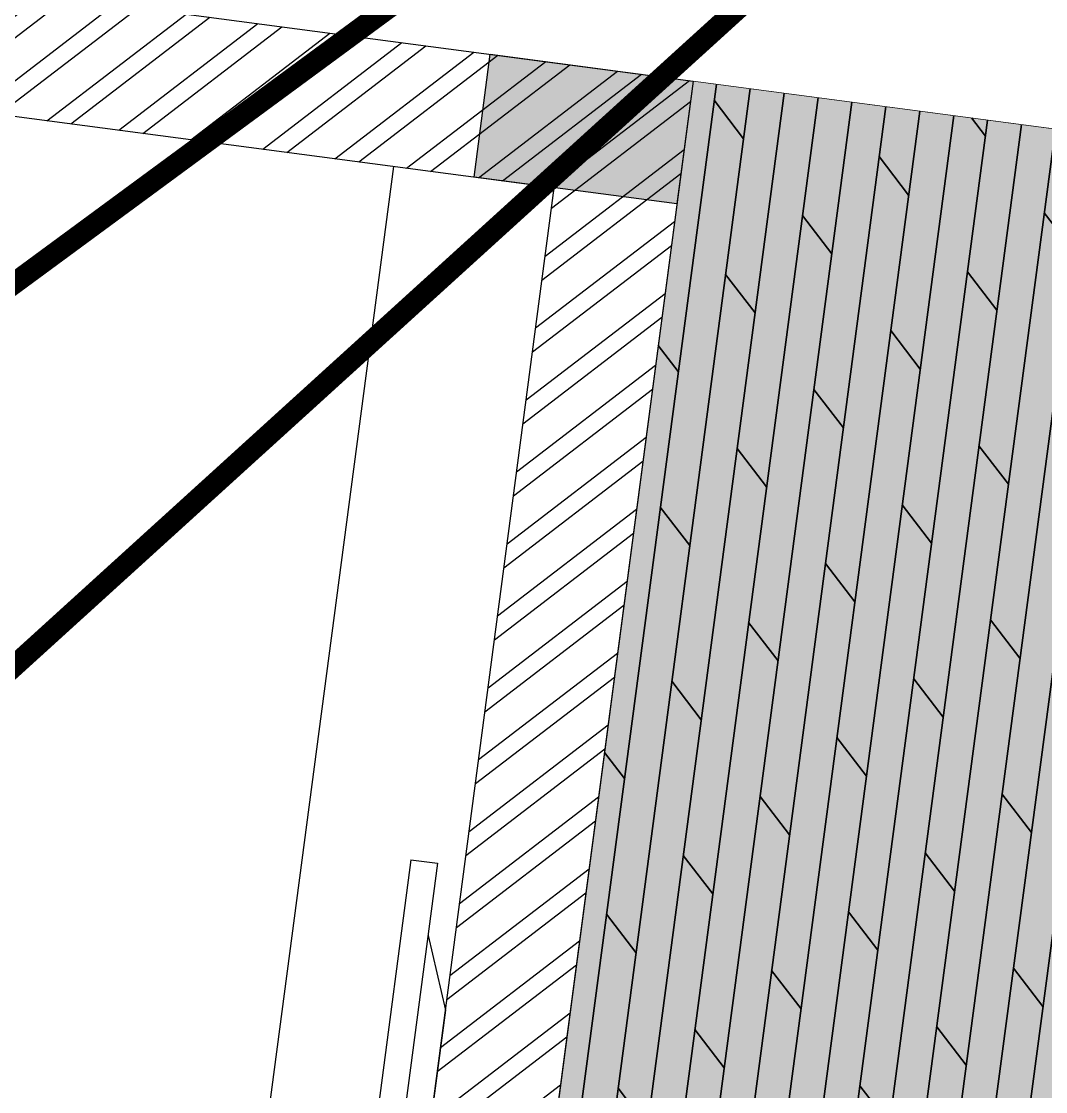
# Model space of a CAD drawing. Header units: millimetres. Extents: x -179928 to 528275, y -469666 to 511935.
# Drawn here: x 110776 to 112678, y 100788 to 102775 of the extents above; entities that cross this region are included whole.
import ezdxf

# ---------------------------------------------------------------- set-up
doc = ezdxf.new("R2010")
doc.units = ezdxf.units.MM
doc.linetypes.add('DASHED', pattern=[0.75, 0.5, -0.25])
for name, color, linetype in [('ad-Column', 3, 'Continuous'), ('ad-Column Hatch', 125, 'Continuous'), ('ad-Furniture', 8, 'Continuous'), ('ad-Plinth', 8, 'Continuous'), ('ad-Primary Roof', 5, 'Continuous'), ('ad-Secondary Roof', 6, 'Continuous'), ('ad-Verandah', 33, 'Continuous'), ('ad-Wall', 240, 'Continuous'), ('ad-Wall hatch', 8, 'Continuous')]:
    doc.layers.add(name, color=color, linetype=linetype)
doc.layers.add('ad-Landscape', color=94, linetype='Continuous', lineweight=35)

# ---------------------------------------------------------------- blocks, each defined once
blk = doc.blocks.new('zw$42B5')
at = {"layer": 'ad-Wall hatch', "transparency": 33554610}
h = blk.add_hatch(dxfattribs=at)
h.set_pattern_fill('ANSI32', color=256, scale=10)
h.set_pattern_definition([(45, (-1040635.14, 674820.02), (-67.351921, 67.351921), []), (45, (-1040590.24, 674820.02), (-67.351921, 67.351921), [])])
h.paths.add_polyline_path([(12120, 13620), (12120, 10220), (11890, 10220), (11890, 13390), (7240, 13390), (7240, 8645), (4245, 8645), (4245, 8875), (4445, 8875), (4445, 9370), (4560, 9370), (4560, 8760), (7010, 8760), (7010, 10500), (6360, 10500), (6360, 10615), (7010, 10615), (7010, 13390), (4560, 13390), (4560, 10615), (5560, 10615), (5560, 10500), (4445, 10500), (4445, 13390), (230, 13390), (230, 8875), (3345, 8875), (3345, 8645), (3060, 8645), (3060, 4745), (3345, 4745), (3345, 4515), (230, 4515), (230, 230), (4995, 230), (4995, 3130), (6060, 3130), (6060, 3015), (5110, 3015), (5110, 230), (8310, 230), (8310, 3015), (6860, 3015), (6860, 3130), (8310, 3130), (8310, 4630), (5110, 4630), (5110, 3930), (4995, 3930), (4995, 4515), (4245, 4515), (4245, 4745), (8540, 4745), (8540, 230), (9240, 230), (9240, 0), (0, 0), (0, 4745), (2830, 4745), (2830, 8645), (0, 8645), (0, 13620)])
at = {"layer": 'ad-Wall'}
blk.add_lwpolyline([(0, 13620), (12120, 13620), (12120, 10220), (11890, 10220), (11890, 13390), (7240, 13390), (7240, 8645)], dxfattribs=at)
blk = doc.blocks.new('1625E_Roof Plan')
at = {"layer": 'ad-Primary Roof', "linetype": 'DASHED', "ltscale": 2, "const_width": 40}
blk.add_lwpolyline([(12570, 14670), (2380, 14670), (7475, 9770)], close=True, dxfattribs=at)
at = {"layer": 'ad-Secondary Roof', "linetype": 'DASHED', "ltscale": 2, "const_width": 40}
blk.add_lwpolyline([(12570, 8195), (10022.5, 11207.5), (12570, 14220), (13950, 14220), (13950, 8195)], close=True, dxfattribs=at)
blk = doc.blocks.new('zw$6AA0')
at = {"layer": 'ad-Column Hatch', "transparency": 33554687}
h = blk.add_hatch(color=256, dxfattribs=at)
h.dxf.hatch_style = 1
h.paths.add_polyline_path([(0, -230), (380, -230), (380, 0), (0, 0)])
at = {"layer": 'ad-Column'}
blk.add_lwpolyline([(0, -230), (380, -230), (380, 0), (0, 0)], close=True, dxfattribs=at)
blk = doc.blocks.new('1625E_Columns')
at = {"layer": 'ad-Column', "xscale": -1, "rotation": 359.9999999999997}
blk.add_blockref('zw$6AA0', (12120, 13620), dxfattribs=at)
blk = doc.blocks.new('zw$FB80')
at = {"layer": 'ad-Furniture', "ltscale": 0.125}
for p, q in [((-100, -1271.6), (-100, -2571.6)), ((-100, -1271.6), (-50, -1271.6)), ((-50, -1271.6), (-50, -2571.6)), ((-50, -1406.5), (0, -1540.1)), ((0, -1540.1), (0, -2304.1))]:
    blk.add_line(p, q, dxfattribs=at)
blk.add_lwpolyline([(0, -3048.1), (-100, -3048.1, -0.414214), (-300, -2848.1), (-300, 0)], format="xyb", dxfattribs=at)
blk = doc.blocks.new('1625_East Villa')
at = {"transparency": 33554559}
h = blk.add_hatch(color=43, dxfattribs=at)
h.dxf.hatch_style = 1
h.paths.add_polyline_path([(12120, 13620), (13640, 13620), (13640, 8645), (12120, 8645)])
at = {"layer": 'ad-Landscape', "transparency": 33554687}
h = blk.add_hatch(dxfattribs=at)
h.set_pattern_fill('DOLMIT', color=44, scale=10, angle=270)
h.set_pattern_definition([(270, (-442546.75, 147352.39), (63.5, -1e-14), []), (315, (-442546.75, 147352.4), (126.999913, 126.999913), [89.80256, -179.60512])])
h.paths.add_polyline_path([(12120, 13620), (13640, 13620), (13640, 8645), (12120, 8645)])
at = {"layer": 'ad-Verandah', "lineweight": 9}
blk.add_lwpolyline([(12120, 13620), (13640, 13620), (13640, 8645), (12120, 8645)], close=True, dxfattribs=at)
at = {"layer": 'ad-Furniture'}
blk.add_blockref('zw$FB80', (11890, 13390), dxfattribs=at)
at = {"layer": 'ad-Wall'}
blk.add_blockref('zw$42B5', (0, 0), dxfattribs=at)
blk.add_blockref('1625E_Roof Plan', (0, 0))
blk.add_blockref('1625E_Columns', (0, 0))
blk = doc.blocks.new("All Plot's Villa Plans")
at = {"ltscale": 5, "rotation": 352.4703876422526}
blk.add_blockref('1625_East Villa', (98223.1, 90749.5), dxfattribs=at)
blk = doc.blocks.new('A$C92fa9908')
at = {"layer": 'ad-Plinth', "ltscale": 5}
blk.add_lwpolyline([(0, 13620), (12120, 13620), (12120, 0), (0, 0), (0, 4745), (2830, 4745), (2830, 8645), (0, 8645)], close=True, dxfattribs=at)
at = {"layer": 'ad-Verandah', "lineweight": 9}
blk.add_lwpolyline([(12120, 13620), (13650, 13620), (13650, 8645), (12120, 8645)], close=True, dxfattribs=at)
blk = doc.blocks.new('zw$C194')
at = {"layer": 'ad-Plinth', "ltscale": 5, "rotation": 352.4703876422698}
blk.add_blockref('A$C92fa9908', (-93615.8, -338009.3), dxfattribs=at)
blk = doc.blocks.new("Villa's Boundary")
at = {"ltscale": 5}
blk.add_blockref('zw$C194', (191838.8, 428758.8), dxfattribs=at)

msp = doc.modelspace()

# ---------------------------------------------------------------- block references
at = {"ltscale": 5}
msp.add_blockref("Villa's Boundary", (0, 0), dxfattribs=at)

# ---------------------------------------------------------------- next in the draw order: block references
msp.add_blockref("All Plot's Villa Plans", (0, 0), dxfattribs=at)

doc.saveas('drawing.dxf')
